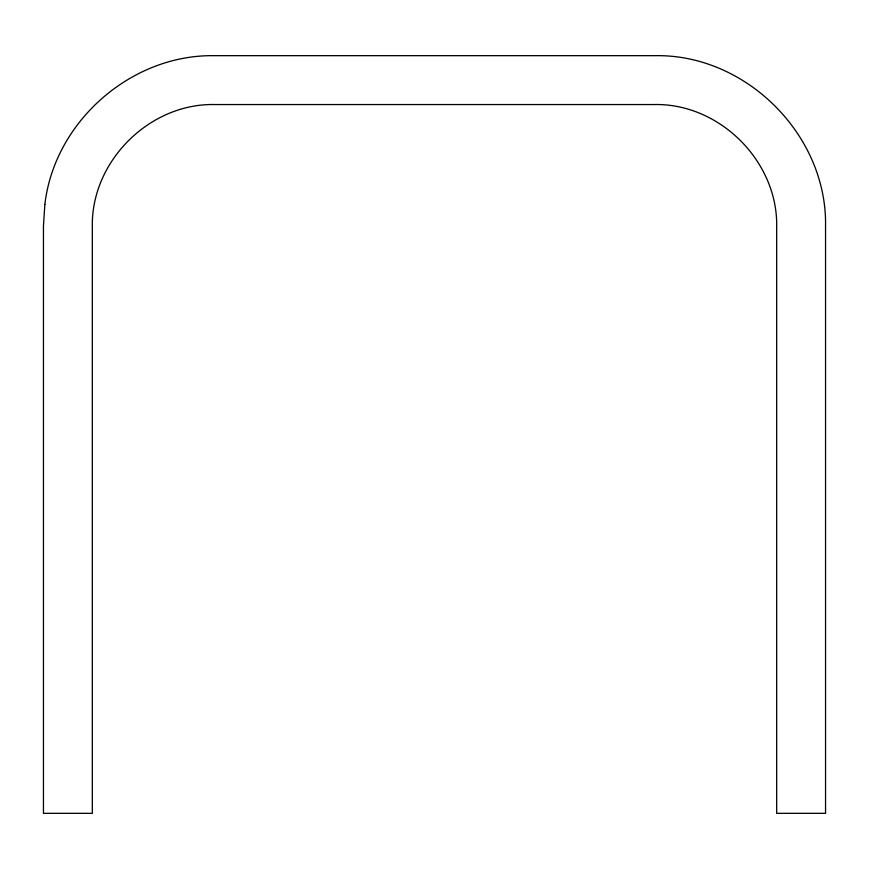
<?xml version="1.0" encoding="UTF-8"?>
<svg xmlns="http://www.w3.org/2000/svg" width="869" height="869" viewBox="0 0 869 869"><rect width="100%" height="100%" fill="white"/><g stroke="black" fill="none" stroke-linecap="round" stroke-linejoin="round"><path stroke-width="1.3" d="M44.862 204.421L43.45 225.951L43.45 813.33L92.331 813.33L92.331 227.559C90.604 161.656 149.435 102.824 215.338 104.552L653.662 104.552C719.565 102.824 778.396 161.656 776.669 227.559L776.669 813.33L825.55 813.33L825.55 225.951C827.114 135.086 746.134 54.106 655.269 55.67L213.731 55.67C130.622 54.638 54.41 121.888 44.862 204.421"/></g></svg>
